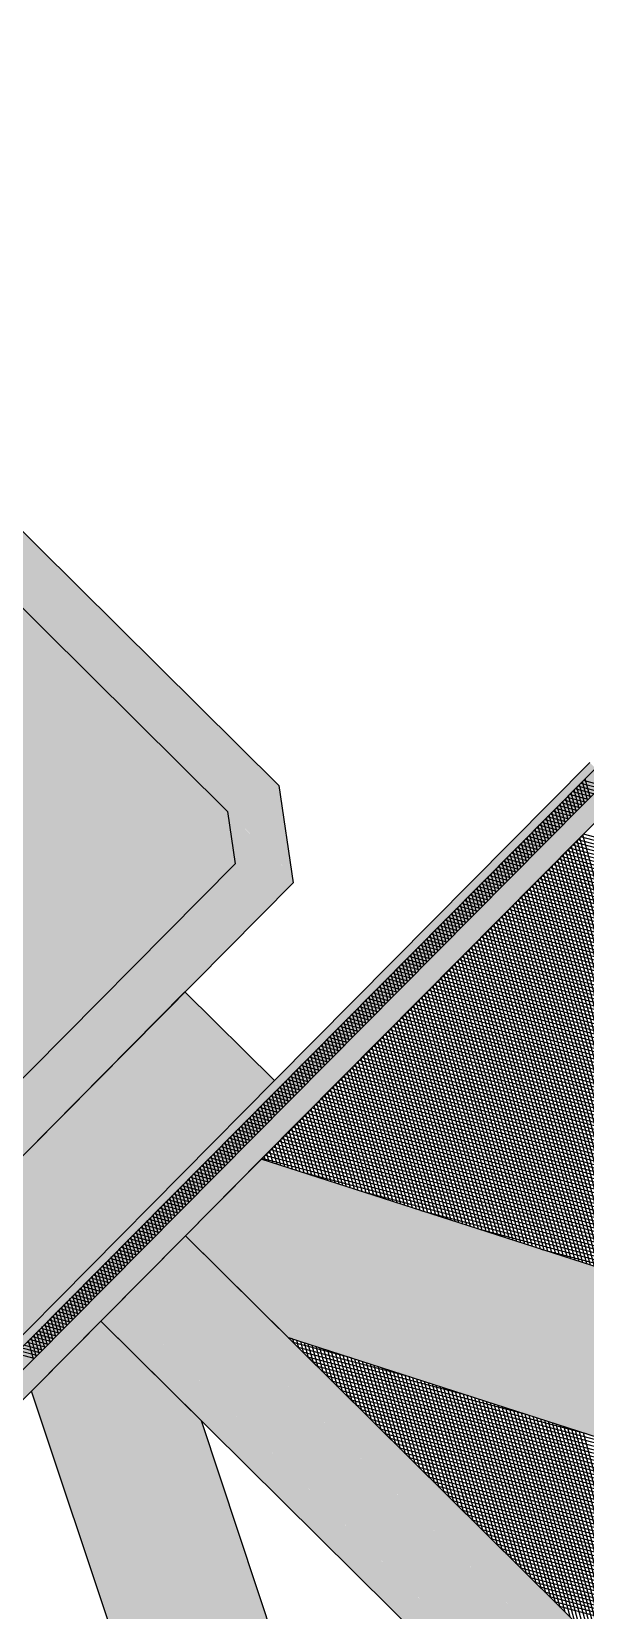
# Model space of a CAD drawing. Header units: metres. Extents: x 588040 to 588395, y 4834075 to 4834430.
# Drawn here: x 588184.973 to 588185.38, y 4834085.689 to 4834086.847 of the extents above; entities that cross this region are included whole.
import ezdxf

# ---------------------------------------------------------------- set-up
doc = ezdxf.new("R2010")
doc.units = ezdxf.units.M
doc.header["$LTSCALE"] = 2
doc.layers.add('A-HATCH', color=8, linetype='Continuous')

# ---------------------------------------------------------------- blocks, each defined once
blk = doc.blocks.new('PasteBlock$16')
at = {"color": 113}
for p, q in [((0.8871, 4.2913), (1.0773, 3.5731)), ((0.8538, 4.2606), (1.0352, 3.5757)), ((1.0352, 3.5757), (1.0207, 3.5397)), ((1.0773, 3.5731), (1.0502, 3.5061)), ((1.0207, 3.5397), (0.5073, 3.4037)), ((1.0502, 3.5061), (0.5038, 3.3614)), ((0.9412, 3.4773), (0.5998, 3.3868)), ((0.9649, 3.3879), (0.9412, 3.4773)), ((0.6234, 3.2975), (0.9649, 3.3879))]:
    blk.add_line(p, q, dxfattribs=at)
for p, q in [((-0.5491, 2.9806), (2.2169, 3.7133)), ((2.22, 3.7016), (-0.546, 2.9689)), ((1.228, 3.4388), (1.2317, 3.4524)), ((1.2308, 3.4395), (1.2345, 3.4531)), ((1.2426, 3.4427), (1.2327, 3.4526)), ((1.2336, 3.4403), (1.2373, 3.4538)), ((1.2454, 3.4434), (1.2355, 3.4534)), ((1.2364, 3.441), (1.2401, 3.4546)), ((1.2482, 3.4441), (1.2383, 3.4541)), ((1.2392, 3.4418), (1.2429, 3.4553)), ((1.251, 3.4449), (1.2411, 3.4548)), ((1.242, 3.4425), (1.2457, 3.4561)), ((1.2538, 3.4456), (1.2439, 3.4556)), ((1.2448, 3.4432), (1.2485, 3.4568)), ((1.2566, 3.4464), (1.2467, 3.4563)), ((1.2476, 3.444), (1.2512, 3.4575)), ((1.2594, 3.4471), (1.2495, 3.4571)), ((1.2504, 3.4447), (1.254, 3.4583)), ((1.2622, 3.4478), (1.2523, 3.4578)), ((1.2532, 3.4455), (1.2568, 3.459)), ((1.265, 3.4486), (1.2551, 3.4585)), ((1.2559, 3.4462), (1.2596, 3.4598)), ((1.2678, 3.4493), (1.2578, 3.4593)), ((1.2587, 3.4469), (1.2624, 3.4605)), ((1.2705, 3.4501), (1.2606, 3.46)), ((1.2615, 3.4477), (1.2652, 3.4612)), ((1.2733, 3.4508), (1.2634, 3.4608)), ((1.2643, 3.4484), (1.268, 3.462)), ((1.2761, 3.4515), (1.2662, 3.4615)), ((1.2671, 3.4491), (1.2708, 3.4627)), ((1.2789, 3.4523), (1.269, 3.4622)), ((1.2699, 3.4499), (1.2736, 3.4634)), ((1.2817, 3.453), (1.2718, 3.463)), ((1.1834, 3.427), (1.1871, 3.4405)), ((1.1862, 3.4277), (1.1899, 3.4413)), ((1.198, 3.4308), (1.1881, 3.4408)), ((1.189, 3.4285), (1.1926, 3.442)), ((1.2008, 3.4316), (1.1909, 3.4415)), ((1.1918, 3.4292), (1.1954, 3.4428)), ((1.2036, 3.4323), (1.1937, 3.4423)), ((1.1946, 3.4299), (1.1982, 3.4435)), ((1.2064, 3.4331), (1.1965, 3.443)), ((1.1973, 3.4307), (1.201, 3.4442)), ((1.2091, 3.4338), (1.1992, 3.4438)), ((1.2001, 3.4314), (1.2038, 3.445)), ((1.2119, 3.4345), (1.202, 3.4445)), ((1.2029, 3.4321), (1.2066, 3.4457)), ((1.2147, 3.4353), (1.2048, 3.4452)), ((1.2057, 3.4329), (1.2094, 3.4464)), ((1.2175, 3.436), (1.2076, 3.446)), ((1.2085, 3.4336), (1.2122, 3.4472)), ((1.2203, 3.4368), (1.2104, 3.4467)), ((1.2113, 3.4344), (1.215, 3.4479)), ((1.2231, 3.4375), (1.2132, 3.4475)), ((1.2141, 3.4351), (1.2178, 3.4487)), ((1.2259, 3.4382), (1.216, 3.4482)), ((1.2169, 3.4358), (1.2206, 3.4494)), ((1.2287, 3.439), (1.2188, 3.4489)), ((1.2197, 3.4366), (1.2233, 3.4501)), ((1.2315, 3.4397), (1.2216, 3.4497)), ((1.2225, 3.4373), (1.2261, 3.4509)), ((1.2343, 3.4404), (1.2244, 3.4504)), ((1.2253, 3.4381), (1.2289, 3.4516)), ((1.2371, 3.4412), (1.2271, 3.4512)), ((1.2398, 3.4419), (1.2299, 3.4519)), ((0.9273, 3.3431), (1.2911, 3.4395)), ((1.1415, 3.4159), (1.1452, 3.4294)), ((1.1533, 3.419), (1.1434, 3.429)), ((1.1443, 3.4166), (1.148, 3.4302)), ((1.1561, 3.4198), (1.1462, 3.4297)), ((1.1471, 3.4174), (1.1508, 3.4309)), ((1.1589, 3.4205), (1.149, 3.4305)), ((1.1499, 3.4181), (1.1536, 3.4317)), ((1.1617, 3.4212), (1.1518, 3.4312)), ((1.1527, 3.4188), (1.1564, 3.4324)), ((1.1645, 3.422), (1.1546, 3.4319)), ((1.1555, 3.4196), (1.1592, 3.4331)), ((1.1673, 3.4227), (1.1574, 3.4327)), ((1.1583, 3.4203), (1.162, 3.4339)), ((1.1701, 3.4234), (1.1602, 3.4334)), ((1.1611, 3.4211), (1.1647, 3.4346)), ((1.1729, 3.4242), (1.163, 3.4342)), ((1.1639, 3.4218), (1.1675, 3.4354)), ((1.1757, 3.4249), (1.1658, 3.4349)), ((1.1666, 3.4225), (1.1703, 3.4361)), ((1.1785, 3.4257), (1.1685, 3.4356)), ((1.1694, 3.4233), (1.1731, 3.4368)), ((1.1812, 3.4264), (1.1713, 3.4364)), ((1.1722, 3.424), (1.1759, 3.4376)), ((1.184, 3.4271), (1.1741, 3.4371)), ((1.175, 3.4248), (1.1787, 3.4383)), ((1.1868, 3.4279), (1.1769, 3.4378)), ((1.1778, 3.4255), (1.1815, 3.4391)), ((1.1896, 3.4286), (1.1797, 3.4386)), ((1.1806, 3.4262), (1.1843, 3.4398)), ((1.1924, 3.4294), (1.1825, 3.4393)), ((1.1952, 3.4301), (1.1853, 3.4401)), ((1.0969, 3.4041), (1.1006, 3.4176)), ((1.0997, 3.4048), (1.1034, 3.4184)), ((1.1115, 3.4079), (1.1016, 3.4179)), ((1.1025, 3.4055), (1.1061, 3.4191)), ((1.1143, 3.4087), (1.1044, 3.4186)), ((1.1053, 3.4063), (1.1089, 3.4198)), ((1.1171, 3.4094), (1.1072, 3.4194)), ((1.108, 3.407), (1.1117, 3.4206)), ((1.1199, 3.4101), (1.1099, 3.4201)), ((1.1108, 3.4078), (1.1145, 3.4213)), ((1.1226, 3.4109), (1.1127, 3.4208)), ((1.1136, 3.4085), (1.1173, 3.4221)), ((1.1254, 3.4116), (1.1155, 3.4216)), ((1.1164, 3.4092), (1.1201, 3.4228)), ((1.1282, 3.4124), (1.1183, 3.4223)), ((1.1192, 3.41), (1.1229, 3.4235)), ((1.131, 3.4131), (1.1211, 3.4231)), ((1.122, 3.4107), (1.1257, 3.4243)), ((1.1338, 3.4138), (1.1239, 3.4238)), ((1.1248, 3.4115), (1.1285, 3.425)), ((1.1366, 3.4146), (1.1267, 3.4245)), ((1.1276, 3.4122), (1.1313, 3.4258)), ((1.1394, 3.4153), (1.1295, 3.4253)), ((1.1304, 3.4129), (1.134, 3.4265)), ((1.1422, 3.4161), (1.1323, 3.426)), ((1.1332, 3.4137), (1.1368, 3.4272)), ((1.145, 3.4168), (1.1351, 3.4268)), ((1.136, 3.4144), (1.1396, 3.428)), ((1.1478, 3.4175), (1.1379, 3.4275)), ((1.1387, 3.4151), (1.1424, 3.4287)), ((1.1505, 3.4183), (1.1406, 3.4282)), ((1.0522, 3.3922), (1.0559, 3.4058)), ((1.055, 3.393), (1.0587, 3.4065)), ((1.0668, 3.3961), (1.0569, 3.4061)), ((1.0578, 3.3937), (1.0615, 3.4073)), ((1.0696, 3.3968), (1.0597, 3.4068)), ((1.0606, 3.3945), (1.0643, 3.408)), ((1.0724, 3.3976), (1.0625, 3.4075)), ((1.0634, 3.3952), (1.0671, 3.4088)), ((1.0752, 3.3983), (1.0653, 3.4083)), ((1.0662, 3.3959), (1.0699, 3.4095)), ((1.078, 3.3991), (1.0681, 3.409)), ((1.069, 3.3967), (1.0727, 3.4102)), ((1.0808, 3.3998), (1.0709, 3.4098)), ((1.0718, 3.3974), (1.0754, 3.411)), ((1.0836, 3.4005), (1.0737, 3.4105)), ((1.0746, 3.3981), (1.0782, 3.4117)), ((1.0864, 3.4013), (1.0765, 3.4112)), ((1.0774, 3.3989), (1.081, 3.4124)), ((1.0892, 3.402), (1.0793, 3.412)), ((1.0801, 3.3996), (1.0838, 3.4132)), ((1.0919, 3.4028), (1.082, 3.4127)), ((1.0829, 3.4004), (1.0866, 3.4139)), ((1.0947, 3.4035), (1.0848, 3.4135)), ((1.0857, 3.4011), (1.0894, 3.4147)), ((1.0975, 3.4042), (1.0876, 3.4142)), ((1.0885, 3.4018), (1.0922, 3.4154)), ((1.1003, 3.405), (1.0904, 3.4149)), ((1.0913, 3.4026), (1.095, 3.4161)), ((1.1031, 3.4057), (1.0932, 3.4157)), ((1.0941, 3.4033), (1.0978, 3.4169)), ((1.1059, 3.4064), (1.096, 3.4164)), ((1.1087, 3.4072), (1.0988, 3.4172)), ((1.0104, 3.3811), (1.0141, 3.3947)), ((1.0222, 3.3843), (1.0123, 3.3942)), ((1.0132, 3.3819), (1.0168, 3.3954)), ((1.025, 3.385), (1.0151, 3.395)), ((1.016, 3.3826), (1.0196, 3.3962)), ((1.0278, 3.3858), (1.0179, 3.3957)), ((1.0188, 3.3834), (1.0224, 3.3969)), ((1.0306, 3.3865), (1.0207, 3.3965)), ((1.0215, 3.3841), (1.0252, 3.3977)), ((1.0333, 3.3872), (1.0234, 3.3972)), ((1.0243, 3.3848), (1.028, 3.3984)), ((1.0361, 3.388), (1.0262, 3.3979)), ((1.0271, 3.3856), (1.0308, 3.3991)), ((1.0389, 3.3887), (1.029, 3.3987)), ((1.0299, 3.3863), (1.0336, 3.3999)), ((1.0417, 3.3894), (1.0318, 3.3994)), ((1.0327, 3.3871), (1.0364, 3.4006)), ((1.0445, 3.3902), (1.0346, 3.4002)), ((1.0355, 3.3878), (1.0392, 3.4014)), ((1.0473, 3.3909), (1.0374, 3.4009)), ((1.0383, 3.3885), (1.042, 3.4021)), ((1.0501, 3.3917), (1.0402, 3.4016)), ((1.0411, 3.3893), (1.0448, 3.4028)), ((1.0529, 3.3924), (1.043, 3.4024)), ((1.0439, 3.39), (1.0475, 3.4036)), ((1.0557, 3.3931), (1.0458, 3.4031)), ((1.0467, 3.3908), (1.0503, 3.4043)), ((1.0585, 3.3939), (1.0486, 3.4038)), ((1.0494, 3.3915), (1.0531, 3.4051)), ((1.0613, 3.3946), (1.0513, 3.4046)), ((1.064, 3.3954), (1.0541, 3.4053)), ((0.9657, 3.3693), (0.9694, 3.3829)), ((0.9685, 3.3701), (0.9722, 3.3836)), ((0.9803, 3.3732), (0.9704, 3.3831)), ((0.9713, 3.3708), (0.975, 3.3844)), ((0.9831, 3.3739), (0.9732, 3.3839)), ((0.9741, 3.3715), (0.9778, 3.3851)), ((0.9859, 3.3747), (0.976, 3.3846)), ((0.9769, 3.3723), (0.9806, 3.3858)), ((0.9887, 3.3754), (0.9788, 3.3854)), ((0.9797, 3.373), (0.9834, 3.3866)), ((0.9915, 3.3761), (0.9816, 3.3861)), ((0.9825, 3.3738), (0.9862, 3.3873)), ((0.9943, 3.3769), (0.9844, 3.3868)), ((0.9853, 3.3745), (0.9889, 3.3881)), ((0.9971, 3.3776), (0.9872, 3.3876)), ((0.9881, 3.3752), (0.9917, 3.3888)), ((0.9999, 3.3784), (0.99, 3.3883)), ((0.9908, 3.376), (0.9945, 3.3895)), ((1.0027, 3.3791), (0.9927, 3.3891)), ((0.9936, 3.3767), (0.9973, 3.3903)), ((1.0054, 3.3798), (0.9955, 3.3898)), ((0.9964, 3.3775), (1.0001, 3.391)), ((1.0082, 3.3806), (0.9983, 3.3905)), ((0.9992, 3.3782), (1.0029, 3.3918)), ((1.011, 3.3813), (1.0011, 3.3913)), ((1.002, 3.3789), (1.0057, 3.3925)), ((1.0138, 3.3821), (1.0039, 3.392)), ((1.0048, 3.3797), (1.0085, 3.3932)), ((1.0166, 3.3828), (1.0067, 3.3928)), ((1.0076, 3.3804), (1.0113, 3.394)), ((1.0194, 3.3835), (1.0095, 3.3935)), ((0.9211, 3.3575), (0.9248, 3.3711)), ((0.9239, 3.3582), (0.9275, 3.3718)), ((0.9357, 3.3614), (0.9258, 3.3713)), ((0.9267, 3.359), (0.9303, 3.3725)), ((0.9385, 3.3621), (0.9286, 3.3721)), ((0.9295, 3.3597), (0.9331, 3.3733)), ((0.9413, 3.3628), (0.9314, 3.3728)), ((0.9322, 3.3605), (0.9359, 3.374)), ((0.9441, 3.3636), (0.9341, 3.3735)), ((0.935, 3.3612), (0.9387, 3.3748)), ((0.9468, 3.3643), (0.9369, 3.3743)), ((0.9378, 3.3619), (0.9415, 3.3755)), ((0.9496, 3.3651), (0.9397, 3.375)), ((0.9406, 3.3627), (0.9443, 3.3762)), ((0.9524, 3.3658), (0.9425, 3.3758)), ((0.9434, 3.3634), (0.9471, 3.377)), ((0.9552, 3.3665), (0.9453, 3.3765)), ((0.9462, 3.3641), (0.9499, 3.3777)), ((0.958, 3.3673), (0.9481, 3.3772)), ((0.949, 3.3649), (0.9527, 3.3784)), ((0.9608, 3.368), (0.9509, 3.378)), ((0.9518, 3.3656), (0.9555, 3.3792)), ((0.9636, 3.3688), (0.9537, 3.3787)), ((0.9546, 3.3664), (0.9582, 3.3799)), ((0.9664, 3.3695), (0.9565, 3.3795)), ((0.9574, 3.3671), (0.961, 3.3807)), ((0.9692, 3.3702), (0.9593, 3.3802)), ((0.9602, 3.3678), (0.9638, 3.3814)), ((0.972, 3.371), (0.9621, 3.3809)), ((0.9629, 3.3686), (0.9666, 3.3821)), ((0.9747, 3.3717), (0.9648, 3.3817)), ((0.9775, 3.3724), (0.9676, 3.3824)), ((0.8792, 3.3464), (0.8829, 3.36)), ((0.891, 3.3495), (0.8811, 3.3595)), ((0.882, 3.3471), (0.8857, 3.3607)), ((0.8938, 3.3503), (0.8839, 3.3602)), ((0.8848, 3.3479), (0.8885, 3.3614)), ((0.8966, 3.351), (0.8867, 3.361)), ((0.8876, 3.3486), (0.8913, 3.3622)), ((0.8994, 3.3518), (0.8895, 3.3617)), ((0.8904, 3.3494), (0.8941, 3.3629)), ((0.9022, 3.3525), (0.8923, 3.3625)), ((0.8932, 3.3501), (0.8969, 3.3637)), ((0.905, 3.3532), (0.8951, 3.3632)), ((0.896, 3.3508), (0.8996, 3.3644)), ((0.9078, 3.354), (0.8979, 3.3639)), ((0.8988, 3.3516), (0.9024, 3.3651)), ((0.9106, 3.3547), (0.9007, 3.3647)), ((0.9016, 3.3523), (0.9052, 3.3659)), ((0.9134, 3.3554), (0.9034, 3.3654)), ((0.9043, 3.3531), (0.908, 3.3666)), ((0.9161, 3.3562), (0.9062, 3.3661)), ((0.9071, 3.3538), (0.9108, 3.3674)), ((0.9189, 3.3569), (0.909, 3.3669)), ((0.9099, 3.3545), (0.9136, 3.3681)), ((0.9217, 3.3577), (0.9118, 3.3676)), ((0.9127, 3.3553), (0.9164, 3.3688)), ((0.9245, 3.3584), (0.9146, 3.3684)), ((0.9155, 3.356), (0.9192, 3.3696)), ((0.9273, 3.3591), (0.9174, 3.3691)), ((0.9183, 3.3568), (0.922, 3.3703)), ((0.9301, 3.3599), (0.9202, 3.3698)), ((0.9329, 3.3606), (0.923, 3.3706)), ((0.8346, 3.3346), (0.8383, 3.3481)), ((0.8374, 3.3353), (0.841, 3.3489)), ((0.8492, 3.3384), (0.8393, 3.3484)), ((0.8402, 3.3361), (0.8438, 3.3496)), ((0.852, 3.3392), (0.8421, 3.3491)), ((0.8429, 3.3368), (0.8466, 3.3504)), ((0.8548, 3.3399), (0.8448, 3.3499)), ((0.8457, 3.3375), (0.8494, 3.3511)), ((0.8575, 3.3407), (0.8476, 3.3506)), ((0.8485, 3.3383), (0.8522, 3.3518)), ((0.8603, 3.3414), (0.8504, 3.3514)), ((0.8513, 3.339), (0.855, 3.3526)), ((0.8631, 3.3421), (0.8532, 3.3521)), ((0.8541, 3.3398), (0.8578, 3.3533)), ((0.8659, 3.3429), (0.856, 3.3528)), ((0.8569, 3.3405), (0.8606, 3.3541)), ((0.8687, 3.3436), (0.8588, 3.3536)), ((0.8597, 3.3412), (0.8634, 3.3548)), ((0.8715, 3.3444), (0.8616, 3.3543)), ((0.8625, 3.342), (0.8662, 3.3555)), ((0.8743, 3.3451), (0.8644, 3.3551)), ((0.8653, 3.3427), (0.8689, 3.3563)), ((0.8771, 3.3458), (0.8672, 3.3558)), ((0.8681, 3.3435), (0.8717, 3.357)), ((0.8799, 3.3466), (0.87, 3.3565)), ((0.8709, 3.3442), (0.8745, 3.3577)), ((0.8827, 3.3473), (0.8728, 3.3573)), ((0.8736, 3.3449), (0.8773, 3.3585)), ((0.8854, 3.3481), (0.8755, 3.358)), ((0.8764, 3.3457), (0.8801, 3.3592)), ((0.8882, 3.3488), (0.8783, 3.3588)), ((0.7899, 3.3228), (0.7936, 3.3363)), ((0.7927, 3.3235), (0.7964, 3.3371)), ((0.8045, 3.3266), (0.7946, 3.3366)), ((0.7955, 3.3242), (0.7992, 3.3378)), ((0.8073, 3.3274), (0.7974, 3.3373)), ((0.7983, 3.325), (0.802, 3.3385)), ((0.8101, 3.3281), (0.8002, 3.3381)), ((0.8011, 3.3257), (0.8048, 3.3393)), ((0.8129, 3.3288), (0.803, 3.3388)), ((0.8039, 3.3265), (0.8076, 3.34)), ((0.8157, 3.3296), (0.8058, 3.3395)), ((0.8067, 3.3272), (0.8103, 3.3407)), ((0.8185, 3.3303), (0.8086, 3.3403)), ((0.8095, 3.3279), (0.8131, 3.3415)), ((0.8213, 3.3311), (0.8114, 3.341)), ((0.8123, 3.3287), (0.8159, 3.3422)), ((0.8241, 3.3318), (0.8142, 3.3418)), ((0.815, 3.3294), (0.8187, 3.343)), ((0.8268, 3.3325), (0.8169, 3.3425)), ((0.8178, 3.3301), (0.8215, 3.3437)), ((0.8296, 3.3333), (0.8197, 3.3432)), ((0.8206, 3.3309), (0.8243, 3.3444)), ((0.8324, 3.334), (0.8225, 3.344)), ((0.8234, 3.3316), (0.8271, 3.3452)), ((0.8352, 3.3348), (0.8253, 3.3447)), ((0.8262, 3.3324), (0.8299, 3.3459)), ((0.838, 3.3355), (0.8281, 3.3455)), ((0.829, 3.3331), (0.8327, 3.3467)), ((0.8408, 3.3362), (0.8309, 3.3462)), ((0.8318, 3.3338), (0.8355, 3.3474)), ((0.8436, 3.337), (0.8337, 3.3469)), ((0.8464, 3.3377), (0.8365, 3.3477)), ((1.6462, 2.5372), (0.9273, 3.3431)), ((0.7481, 3.3117), (0.7517, 3.3252)), ((0.7599, 3.3148), (0.75, 3.3248)), ((0.7509, 3.3124), (0.7545, 3.326)), ((0.7627, 3.3155), (0.7528, 3.3255)), ((0.7537, 3.3131), (0.7573, 3.3267)), ((0.7655, 3.3163), (0.7556, 3.3262)), ((0.7564, 3.3139), (0.7601, 3.3274)), ((0.7682, 3.317), (0.7583, 3.327)), ((0.7592, 3.3146), (0.7629, 3.3282)), ((0.771, 3.3178), (0.7611, 3.3277)), ((0.762, 3.3154), (0.7657, 3.3289)), ((0.7738, 3.3185), (0.7639, 3.3285)), ((0.7648, 3.3161), (0.7685, 3.3297)), ((0.7766, 3.3192), (0.7667, 3.3292)), ((0.7676, 3.3168), (0.7713, 3.3304)), ((0.7794, 3.32), (0.7695, 3.3299)), ((0.7704, 3.3176), (0.7741, 3.3311)), ((0.7822, 3.3207), (0.7723, 3.3307)), ((0.7732, 3.3183), (0.7769, 3.3319)), ((0.785, 3.3214), (0.7751, 3.3314)), ((0.776, 3.3191), (0.7797, 3.3326)), ((0.7878, 3.3222), (0.7779, 3.3321)), ((0.7788, 3.3198), (0.7824, 3.3334)), ((0.7906, 3.3229), (0.7807, 3.3329)), ((0.7816, 3.3205), (0.7852, 3.3341)), ((0.7934, 3.3237), (0.7835, 3.3336)), ((0.7843, 3.3213), (0.788, 3.3348)), ((0.7962, 3.3244), (0.7862, 3.3344)), ((0.7871, 3.322), (0.7908, 3.3356)), ((0.7989, 3.3251), (0.789, 3.3351)), ((0.8017, 3.3259), (0.7918, 3.3358)), ((0.718, 3.3037), (0.7081, 3.3137)), ((0.709, 3.3013), (0.7127, 3.3149)), ((0.7208, 3.3044), (0.7109, 3.3144)), ((0.7118, 3.3021), (0.7155, 3.3156)), ((0.7236, 3.3052), (0.7137, 3.3151)), ((0.7146, 3.3028), (0.7183, 3.3164)), ((0.7264, 3.3059), (0.7165, 3.3159)), ((0.7174, 3.3035), (0.7211, 3.3171)), ((0.7292, 3.3067), (0.7193, 3.3166)), ((0.7202, 3.3043), (0.7238, 3.3178)), ((0.732, 3.3074), (0.7221, 3.3174)), ((0.723, 3.305), (0.7266, 3.3186)), ((0.7348, 3.3081), (0.7249, 3.3181)), ((0.7257, 3.3058), (0.7294, 3.3193)), ((0.7376, 3.3089), (0.7276, 3.3188)), ((0.7285, 3.3065), (0.7322, 3.3201)), ((0.7403, 3.3096), (0.7304, 3.3196)), ((0.7313, 3.3072), (0.735, 3.3208)), ((0.7431, 3.3104), (0.7332, 3.3203)), ((0.7341, 3.308), (0.7378, 3.3215)), ((0.7459, 3.3111), (0.736, 3.3211)), ((0.7369, 3.3087), (0.7406, 3.3223)), ((0.7487, 3.3118), (0.7388, 3.3218)), ((0.7397, 3.3095), (0.7434, 3.323)), ((0.7515, 3.3126), (0.7416, 3.3225)), ((0.7425, 3.3102), (0.7462, 3.3237)), ((0.7543, 3.3133), (0.7444, 3.3233)), ((0.7453, 3.3109), (0.749, 3.3245)), ((0.7571, 3.3141), (0.7472, 3.324)), ((0.7096, 3.3015), (0.6997, 3.3115)), ((0.7124, 3.3022), (0.7025, 3.3122)), ((0.7152, 3.303), (0.7053, 3.3129)), ((1.1368, 2.2433), (0.878, 3.2204)), ((0.878, 3.2204), (1.5574, 2.4572))]:
    blk.add_line(p, q)
at = {"color": 51}
for p, q in [((0.9649, 3.3879), (1.2825, 3.472)), ((1.2911, 3.4395), (0.3133, 3.1805)), ((0.6234, 3.2975), (0.9649, 3.3879))]:
    blk.add_line(p, q, dxfattribs=at)
at = {"color": 31}
for p, q in [((0.9273, 3.3431), (1.2911, 3.4395)), ((1.8521, 2.8255), (1.2519, 3.4291)), ((1.1281, 3.118), (1.2093, 3.4178)), ((1.1301, 3.1158), (1.2121, 3.4185)), ((1.132, 3.1136), (1.2149, 3.4193)), ((1.134, 3.1113), (1.2177, 3.42)), ((1.136, 3.1091), (1.2205, 3.4207)), ((1.138, 3.1069), (1.2233, 3.4215)), ((1.14, 3.1047), (1.2261, 3.4222)), ((1.142, 3.1024), (1.2288, 3.423)), ((1.144, 3.1002), (1.2316, 3.4237)), ((1.1459, 3.098), (1.2344, 3.4244)), ((1.1479, 3.0958), (1.2372, 3.4252)), ((1.1499, 3.0935), (1.24, 3.4259)), ((1.1519, 3.0913), (1.2428, 3.4267)), ((1.1539, 3.0891), (1.2456, 3.4274)), ((1.1559, 3.0868), (1.2484, 3.4281)), ((1.1579, 3.0846), (1.2512, 3.4289)), ((1.8326, 2.7918), (1.2101, 3.418)), ((1.8339, 2.7941), (1.2129, 3.4187)), ((1.8352, 2.7963), (1.2157, 3.4195)), ((1.8365, 2.7986), (1.2184, 3.4202)), ((1.8378, 2.8008), (1.2212, 3.4209)), ((1.8391, 2.803), (1.224, 3.4217)), ((1.8404, 2.8053), (1.2268, 3.4224)), ((1.8417, 2.8075), (1.2296, 3.4232)), ((1.843, 2.8098), (1.2324, 3.4239)), ((1.8443, 2.812), (1.2352, 3.4246)), ((1.8456, 2.8143), (1.238, 3.4254)), ((1.8469, 2.8165), (1.2408, 3.4261)), ((1.8482, 2.8187), (1.2436, 3.4269)), ((1.8495, 2.821), (1.2463, 3.4276)), ((1.8508, 2.8232), (1.2491, 3.4283)), ((1.0963, 3.1537), (1.1647, 3.406)), ((1.0983, 3.1514), (1.1675, 3.4067)), ((1.1003, 3.1492), (1.1702, 3.4074)), ((1.1022, 3.147), (1.173, 3.4082)), ((1.1042, 3.1447), (1.1758, 3.4089)), ((1.1062, 3.1425), (1.1786, 3.4097)), ((1.1082, 3.1403), (1.1814, 3.4104)), ((1.1102, 3.1381), (1.1842, 3.4111)), ((1.1122, 3.1358), (1.187, 3.4119)), ((1.1142, 3.1336), (1.1898, 3.4126)), ((1.1161, 3.1314), (1.1926, 3.4134)), ((1.1181, 3.1292), (1.1954, 3.4141)), ((1.1201, 3.1269), (1.1981, 3.4148)), ((1.1221, 3.1247), (1.2009, 3.4156)), ((1.1241, 3.1225), (1.2037, 3.4163)), ((1.1261, 3.1203), (1.2065, 3.417)), ((1.8119, 2.7559), (1.1654, 3.4062)), ((1.8132, 2.7582), (1.1682, 3.4069)), ((1.8145, 2.7604), (1.171, 3.4076)), ((1.8158, 2.7627), (1.1738, 3.4084)), ((1.8171, 2.7649), (1.1766, 3.4091)), ((1.8184, 2.7672), (1.1794, 3.4099)), ((1.8197, 2.7694), (1.1822, 3.4106)), ((1.821, 2.7716), (1.185, 3.4113)), ((1.8223, 2.7739), (1.1877, 3.4121)), ((1.8236, 2.7761), (1.1905, 3.4128)), ((1.8249, 2.7784), (1.1933, 3.4136)), ((1.8262, 2.7806), (1.1961, 3.4143)), ((1.8275, 2.7829), (1.1989, 3.415)), ((1.8288, 2.7851), (1.2017, 3.4158)), ((1.8301, 2.7873), (1.2045, 3.4165)), ((1.8314, 2.7896), (1.2073, 3.4172)), ((1.0645, 3.1893), (1.12, 3.3941)), ((1.0665, 3.1871), (1.1228, 3.3949)), ((1.0685, 3.1848), (1.1256, 3.3956)), ((1.0705, 3.1826), (1.1284, 3.3964)), ((1.0724, 3.1804), (1.1312, 3.3971)), ((1.0744, 3.1782), (1.134, 3.3978)), ((1.0764, 3.1759), (1.1368, 3.3986)), ((1.0784, 3.1737), (1.1395, 3.3993)), ((1.0804, 3.1715), (1.1423, 3.4)), ((1.0824, 3.1692), (1.1451, 3.4008)), ((1.0844, 3.167), (1.1479, 3.4015)), ((1.0863, 3.1648), (1.1507, 3.4023)), ((1.0883, 3.1626), (1.1535, 3.403)), ((1.0903, 3.1603), (1.1563, 3.4037)), ((1.0923, 3.1581), (1.1591, 3.4045)), ((1.0943, 3.1559), (1.1619, 3.4052)), ((1.7912, 2.7201), (1.1208, 3.3943)), ((1.7925, 2.7223), (1.1236, 3.3951)), ((1.7938, 2.7246), (1.1264, 3.3958)), ((1.7951, 2.7268), (1.1291, 3.3966)), ((1.7964, 2.729), (1.1319, 3.3973)), ((1.7977, 2.7313), (1.1347, 3.398)), ((1.799, 2.7335), (1.1375, 3.3988)), ((1.8003, 2.7358), (1.1403, 3.3995)), ((1.8016, 2.738), (1.1431, 3.4002)), ((1.8028, 2.7403), (1.1459, 3.401)), ((1.8041, 2.7425), (1.1487, 3.4017)), ((1.8054, 2.7447), (1.1515, 3.4025)), ((1.8067, 2.747), (1.1543, 3.4032)), ((1.808, 2.7492), (1.1571, 3.4039)), ((1.8093, 2.7515), (1.1598, 3.4047)), ((1.8106, 2.7537), (1.1626, 3.4054)), ((1.0347, 3.2227), (1.0782, 3.383)), ((1.0367, 3.2205), (1.0809, 3.3838)), ((1.0387, 3.2182), (1.0837, 3.3845)), ((1.0407, 3.216), (1.0865, 3.3853)), ((1.0426, 3.2138), (1.0893, 3.386)), ((1.0446, 3.2116), (1.0921, 3.3867)), ((1.0466, 3.2093), (1.0949, 3.3875)), ((1.0486, 3.2071), (1.0977, 3.3882)), ((1.0506, 3.2049), (1.1005, 3.389)), ((1.0526, 3.2027), (1.1033, 3.3897)), ((1.0546, 3.2004), (1.1061, 3.3904)), ((1.0565, 3.1982), (1.1089, 3.3912)), ((1.0585, 3.196), (1.1116, 3.3919)), ((1.0605, 3.1937), (1.1144, 3.3927)), ((1.0625, 3.1915), (1.1172, 3.3934)), ((1.7715, 2.6866), (1.0789, 3.3832)), ((1.773, 2.6887), (1.0817, 3.384)), ((1.7743, 2.6909), (1.0845, 3.3847)), ((1.7756, 2.6932), (1.0873, 3.3855)), ((1.7769, 2.6954), (1.0901, 3.3862)), ((1.7782, 2.6976), (1.0929, 3.3869)), ((1.7795, 2.6999), (1.0957, 3.3877)), ((1.7808, 2.7021), (1.0985, 3.3884)), ((1.7821, 2.7044), (1.1012, 3.3892)), ((1.7834, 2.7066), (1.104, 3.3899)), ((1.7847, 2.7089), (1.1068, 3.3906)), ((1.786, 2.7111), (1.1096, 3.3914)), ((1.7873, 2.7133), (1.1124, 3.3921)), ((1.7886, 2.7156), (1.1152, 3.3929)), ((1.7899, 2.7178), (1.118, 3.3936)), ((1.0029, 3.2583), (1.0335, 3.3712)), ((1.0049, 3.2561), (1.0363, 3.372)), ((1.0069, 3.2539), (1.0391, 3.3727)), ((1.0089, 3.2517), (1.0419, 3.3734)), ((1.0109, 3.2494), (1.0447, 3.3742)), ((1.0128, 3.2472), (1.0475, 3.3749)), ((1.0148, 3.245), (1.0502, 3.3757)), ((1.0168, 3.2427), (1.053, 3.3764)), ((1.0188, 3.2405), (1.0558, 3.3771)), ((1.0208, 3.2383), (1.0586, 3.3779)), ((1.0228, 3.2361), (1.0614, 3.3786)), ((1.0248, 3.2338), (1.0642, 3.3793)), ((1.0268, 3.2316), (1.067, 3.3801)), ((1.0287, 3.2294), (1.0698, 3.3808)), ((1.0307, 3.2272), (1.0726, 3.3816)), ((1.0327, 3.2249), (1.0754, 3.3823)), ((1.7457, 2.6559), (1.0343, 3.3714)), ((1.7473, 2.6578), (1.0371, 3.3722)), ((1.749, 2.6597), (1.0399, 3.3729)), ((1.7506, 2.6616), (1.0426, 3.3736)), ((1.7522, 2.6636), (1.0454, 3.3744)), ((1.7538, 2.6655), (1.0482, 3.3751)), ((1.7554, 2.6674), (1.051, 3.3759)), ((1.757, 2.6693), (1.0538, 3.3766)), ((1.7586, 2.6713), (1.0566, 3.3773)), ((1.7603, 2.6732), (1.0594, 3.3781)), ((1.7619, 2.6751), (1.0622, 3.3788)), ((1.7635, 2.677), (1.065, 3.3796)), ((1.7651, 2.6789), (1.0678, 3.3803)), ((1.7667, 2.6809), (1.0705, 3.381)), ((1.7683, 2.6828), (1.0733, 3.3818)), ((1.7699, 2.6847), (1.0761, 3.3825)), ((0.9711, 3.294), (0.9889, 3.3594)), ((0.9731, 3.2917), (0.9916, 3.3601)), ((0.9751, 3.2895), (0.9944, 3.3609)), ((0.9771, 3.2873), (0.9972, 3.3616)), ((0.9791, 3.2851), (1, 3.3623)), ((0.9811, 3.2828), (1.0028, 3.3631)), ((0.983, 3.2806), (1.0056, 3.3638)), ((0.985, 3.2784), (1.0084, 3.3646)), ((0.987, 3.2762), (1.0112, 3.3653)), ((0.989, 3.2739), (1.014, 3.366)), ((1.7199, 2.6251), (0.9896, 3.3596)), ((0.991, 3.2717), (1.0168, 3.3668)), ((1.7215, 2.627), (0.9924, 3.3603)), ((0.993, 3.2695), (1.0196, 3.3675)), ((0.995, 3.2672), (1.0223, 3.3683)), ((1.7232, 2.6289), (0.9952, 3.3611)), ((0.997, 3.265), (1.0251, 3.369)), ((1.7248, 2.6309), (0.998, 3.3618)), ((0.9989, 3.2628), (1.0279, 3.3697)), ((1.7264, 2.6328), (1.0008, 3.3626)), ((1.0009, 3.2606), (1.0307, 3.3705)), ((1.728, 2.6347), (1.0036, 3.3633)), ((1.7296, 2.6366), (1.0064, 3.364)), ((1.7312, 2.6386), (1.0092, 3.3648)), ((1.7328, 2.6405), (1.0119, 3.3655)), ((1.7344, 2.6424), (1.0147, 3.3662)), ((1.7361, 2.6443), (1.0175, 3.367)), ((1.7377, 2.6462), (1.0203, 3.3677)), ((1.7393, 2.6482), (1.0231, 3.3685)), ((1.7409, 2.6501), (1.0259, 3.3692)), ((1.7425, 2.652), (1.0287, 3.3699)), ((1.7441, 2.6539), (1.0315, 3.3707)), ((0.9413, 3.3274), (0.947, 3.3483)), ((0.9433, 3.3252), (0.9498, 3.349)), ((0.9453, 3.3229), (0.9526, 3.3498)), ((0.9473, 3.3207), (0.9554, 3.3505)), ((1.6957, 2.5962), (0.9478, 3.3485)), ((0.9493, 3.3185), (0.9582, 3.3513)), ((1.6973, 2.5982), (0.9506, 3.3492)), ((0.9513, 3.3162), (0.961, 3.352)), ((0.9532, 3.314), (0.9637, 3.3527)), ((1.699, 2.6001), (0.9533, 3.35)), ((0.9552, 3.3118), (0.9665, 3.3535)), ((1.7006, 2.602), (0.9561, 3.3507)), ((0.9572, 3.3096), (0.9693, 3.3542)), ((1.7022, 2.6039), (0.9589, 3.3515)), ((0.9592, 3.3073), (0.9721, 3.355)), ((0.9612, 3.3051), (0.9749, 3.3557)), ((1.7038, 2.6059), (0.9617, 3.3522)), ((0.9632, 3.3029), (0.9777, 3.3564)), ((1.7054, 2.6078), (0.9645, 3.3529)), ((0.9652, 3.3007), (0.9805, 3.3572)), ((0.9672, 3.2984), (0.9833, 3.3579)), ((1.707, 2.6097), (0.9673, 3.3537)), ((0.9691, 3.2962), (0.9861, 3.3587)), ((1.7086, 2.6116), (0.9701, 3.3544)), ((1.7102, 2.6136), (0.9729, 3.3552)), ((1.7119, 2.6155), (0.9757, 3.3559)), ((1.7135, 2.6174), (0.9785, 3.3566)), ((1.7151, 2.6193), (0.9812, 3.3574)), ((1.7167, 2.6212), (0.984, 3.3581)), ((1.7183, 2.6232), (0.9868, 3.3589)), ((1.6462, 2.5372), (0.9273, 3.3431)), ((0.9274, 3.343), (0.9275, 3.3431)), ((1.6844, 2.5828), (0.9282, 3.3433)), ((0.9294, 3.3407), (0.9303, 3.3439)), ((1.6861, 2.5847), (0.931, 3.3441)), ((0.9314, 3.3385), (0.933, 3.3446)), ((0.9334, 3.3363), (0.9358, 3.3453)), ((1.6877, 2.5866), (0.9338, 3.3448)), ((0.9354, 3.3341), (0.9386, 3.3461)), ((1.6893, 2.5885), (0.9366, 3.3456)), ((0.9374, 3.3318), (0.9414, 3.3468)), ((0.9393, 3.3296), (0.9442, 3.3476)), ((1.6909, 2.5905), (0.9394, 3.3463)), ((1.6925, 2.5924), (0.9422, 3.347)), ((1.6941, 2.5943), (0.945, 3.3478)), ((1.6828, 2.5809), (0.948, 3.3199)), ((1.6812, 2.5789), (0.9787, 3.2855)), ((1.6796, 2.577), (1.0094, 3.251)), ((1.1368, 2.2433), (0.878, 3.2204)), ((0.878, 3.2204), (1.5574, 2.4572)), ((0.8802, 3.2179), (0.8781, 3.22)), ((0.8783, 3.2192), (0.8785, 3.2198)), ((0.9103, 3.1841), (0.8794, 3.2152)), ((0.8796, 3.2143), (0.8805, 3.2176)), ((0.9405, 3.1502), (0.8807, 3.2103)), ((0.8809, 3.2095), (0.8825, 3.2153)), ((0.8822, 3.2047), (0.8845, 3.2131)), ((0.8834, 3.1998), (0.8864, 3.2109)), ((1.678, 2.5751), (1.0402, 3.2166)), ((0.9706, 3.1163), (0.8819, 3.2055)), ((1.0008, 3.0824), (0.8832, 3.2007)), ((0.8847, 3.195), (0.8884, 3.2087)), ((0.886, 3.1902), (0.8904, 3.2064)), ((0.8873, 3.1853), (0.8924, 3.2042)), ((0.8886, 3.1805), (0.8944, 3.202)), ((0.8898, 3.1757), (0.8964, 3.1997)), ((0.8911, 3.1708), (0.8984, 3.1975)), ((1.031, 3.0485), (0.8845, 3.1958)), ((1.0611, 3.0147), (0.8858, 3.191)), ((1.0913, 2.9808), (0.8871, 3.1862)), ((0.8924, 3.166), (0.9003, 3.1953)), ((0.8937, 3.1612), (0.9023, 3.193)), ((0.895, 3.1563), (0.9043, 3.1908)), ((0.8962, 3.1515), (0.9063, 3.1886)), ((0.8975, 3.1467), (0.9083, 3.1863)), ((1.1214, 2.9469), (0.8883, 3.1813)), ((1.1516, 2.913), (0.8896, 3.1765)), ((0.8988, 3.1418), (0.9103, 3.1841)), ((0.9001, 3.137), (0.9123, 3.1819)), ((0.9014, 3.1322), (0.9142, 3.1797)), ((0.9026, 3.1273), (0.9162, 3.1774)), ((0.9039, 3.1225), (0.9182, 3.1752)), ((1.6764, 2.5732), (1.0709, 3.1821)), ((1.1818, 2.8792), (0.8909, 3.1717)), ((1.2119, 2.8453), (0.8922, 3.1668)), ((0.9052, 3.1177), (0.9202, 3.173)), ((0.9065, 3.1128), (0.9222, 3.1707)), ((0.9078, 3.108), (0.9242, 3.1685)), ((0.9091, 3.1032), (0.9262, 3.1663)), ((0.9103, 3.0983), (0.9281, 3.164)), ((1.2421, 2.8114), (0.8935, 3.162)), ((1.2722, 2.7775), (0.8947, 3.1572)), ((1.3024, 2.7436), (0.896, 3.1523)), ((0.9116, 3.0935), (0.9301, 3.1618)), ((0.9129, 3.0887), (0.9321, 3.1596)), ((0.9142, 3.0838), (0.9341, 3.1573)), ((0.9155, 3.079), (0.9361, 3.1551)), ((0.9167, 3.0742), (0.9381, 3.1529)), ((1.3325, 2.7098), (0.8973, 3.1475)), ((1.3627, 2.6759), (0.8986, 3.1427)), ((0.918, 3.0693), (0.9401, 3.1507)), ((0.9193, 3.0645), (0.942, 3.1484)), ((0.9206, 3.0597), (0.944, 3.1462)), ((0.9219, 3.0548), (0.946, 3.144)), ((0.9231, 3.05), (0.948, 3.1417)), ((0.9244, 3.0452), (0.95, 3.1395)), ((1.3929, 2.642), (0.8999, 3.1378)), ((1.423, 2.6081), (0.9011, 3.133)), ((1.4532, 2.5743), (0.9024, 3.1282)), ((0.9257, 3.0403), (0.952, 3.1373)), ((0.927, 3.0355), (0.954, 3.135)), ((0.9283, 3.0307), (0.9559, 3.1328)), ((0.9295, 3.0258), (0.9579, 3.1306)), ((0.9308, 3.021), (0.9599, 3.1284)), ((1.4833, 2.5404), (0.9037, 3.1233)), ((1.5135, 2.5065), (0.905, 3.1185)), ((0.9321, 3.0162), (0.9619, 3.1261)), ((0.9334, 3.0113), (0.9639, 3.1239)), ((0.9347, 3.0065), (0.9659, 3.1217)), ((0.9359, 3.0017), (0.9679, 3.1194)), ((0.9372, 2.9968), (0.9698, 3.1172)), ((1.5437, 2.4726), (0.9063, 3.1137)), ((1.5563, 2.4564), (0.9075, 3.1088)), ((0.9385, 2.992), (0.9718, 3.115)), ((0.9398, 2.9872), (0.9738, 3.1127)), ((0.9411, 2.9823), (0.9758, 3.1105)), ((0.9423, 2.9775), (0.9778, 3.1083)), ((0.9436, 2.9727), (0.9798, 3.106)), ((1.5542, 2.4549), (0.9088, 3.104)), ((1.5521, 2.4535), (0.9101, 3.0992)), ((1.55, 2.452), (0.9114, 3.0943)), ((0.9449, 2.9678), (0.9818, 3.1038)), ((0.9462, 2.963), (0.9837, 3.1016)), ((0.9475, 2.9582), (0.9857, 3.0994)), ((0.9487, 2.9533), (0.9877, 3.0971)), ((0.95, 2.9485), (0.9897, 3.0949)), ((1.5479, 2.4506), (0.9127, 3.0895)), ((1.5459, 2.4491), (0.9139, 3.0847)), ((0.9513, 2.9437), (0.9917, 3.0927)), ((0.9526, 2.9388), (0.9937, 3.0904)), ((0.9539, 2.934), (0.9957, 3.0882)), ((0.9551, 2.9292), (0.9976, 3.086)), ((0.9564, 2.9243), (0.9996, 3.0837)), ((0.9577, 2.9195), (1.0016, 3.0815)), ((1.5438, 2.4477), (0.9152, 3.0798)), ((1.5417, 2.4462), (0.9165, 3.075)), ((1.5396, 2.4448), (0.9178, 3.0702)), ((0.959, 2.9147), (1.0036, 3.0793)), ((0.9603, 2.9098), (1.0056, 3.077)), ((0.9615, 2.905), (1.0076, 3.0748)), ((0.9628, 2.9002), (1.0096, 3.0726)), ((0.9641, 2.8953), (1.0115, 3.0704)), ((1.5375, 2.4433), (0.9191, 3.0653)), ((1.5355, 2.4419), (0.9203, 3.0605)), ((0.9654, 2.8905), (1.0135, 3.0681)), ((0.9667, 2.8857), (1.0155, 3.0659)), ((0.9679, 2.8808), (1.0175, 3.0637)), ((0.9692, 2.876), (1.0195, 3.0614)), ((0.9705, 2.8712), (1.0215, 3.0592)), ((1.5334, 2.4404), (0.9216, 3.0557)), ((1.5313, 2.4389), (0.9229, 3.0508)), ((0.9718, 2.8663), (1.0235, 3.057)), ((0.9731, 2.8615), (1.0254, 3.0547)), ((0.9743, 2.8567), (1.0274, 3.0525)), ((0.9756, 2.8518), (1.0294, 3.0503)), ((1.5292, 2.4375), (0.9242, 3.046)), ((1.5271, 2.436), (0.9255, 3.0412)), ((1.5251, 2.4346), (0.9267, 3.0363)), ((1.523, 2.4331), (0.928, 3.0315)), ((1.5209, 2.4317), (0.9293, 3.0267)), ((1.5188, 2.4302), (0.9306, 3.0218)), ((1.5168, 2.4288), (0.9319, 3.017)), ((1.5147, 2.4273), (0.9331, 3.0122)), ((1.5126, 2.4259), (0.9344, 3.0073)), ((1.5105, 2.4244), (0.9357, 3.0025)), ((1.5084, 2.423), (0.937, 2.9977)), ((1.5064, 2.4215), (0.9383, 2.9928)), ((1.5043, 2.42), (0.9395, 2.988)), ((1.5022, 2.4186), (0.9408, 2.9832)), ((1.5001, 2.4171), (0.9421, 2.9783)), ((1.498, 2.4157), (0.9434, 2.9735)), ((1.496, 2.4142), (0.9447, 2.9687)), ((1.4939, 2.4128), (0.9459, 2.9638)), ((1.4918, 2.4113), (0.9472, 2.959)), ((1.4897, 2.4099), (0.9485, 2.9542)), ((1.4876, 2.4084), (0.9498, 2.9493))]:
    blk.add_line(p, q, dxfattribs=at)
at = {"color": 40}
for p, q in [((0.9273, 3.3431), (0.8509, 3.3228)), ((2.5164, 1.5615), (0.9273, 3.3431)), ((0.8509, 3.3228), (0.7657, 3.3003)), ((1.4672, 0.9961), (0.8509, 3.3228)), ((0.8509, 3.3228), (0.878, 3.2204)), ((0.6958, 3.2818), (0.7657, 3.3003)), ((0.7657, 3.3003), (0.7922, 3.2002)), ((0.7657, 3.3003), (1.3835, 0.968)), ((0.2007, 0.949), (0.6958, 3.2818)), ((0.878, 3.2204), (2.4147, 1.4942)), ((0.7922, 3.2002), (0.3054, 0.918))]:
    blk.add_line(p, q, dxfattribs=at)
for radius in [1.1444, 1.1323]:
    blk.add_circle((0.8451, 3.3374), radius)
at = {"color": 113}
for points in [[(1.0523, 3.5113), (0.8414, 4.3074), (1.0773, 3.5731)], [(1.0773, 3.5731), (0.8414, 4.3074), (0.8871, 4.2913)], [(1.0502, 3.5061), (1.0207, 3.5397), (1.0332, 3.5706)], [(1.0523, 3.5113), (1.0332, 3.5706), (1.0352, 3.5757)], [(1.0502, 3.5061), (1.0332, 3.5706), (1.0523, 3.5113)], [(1.0189, 3.4978), (0.5073, 3.4037), (1.0087, 3.5365)], [(1.0309, 3.501), (1.0087, 3.5365), (1.0206, 3.5397)], [(1.0189, 3.4978), (1.0087, 3.5365), (1.0309, 3.501)], [(1.0309, 3.501), (1.0206, 3.5397), (1.0309, 3.501)], [(1.0309, 3.501), (1.0206, 3.5397), (1.0207, 3.5397)], [(1.0309, 3.501), (1.0207, 3.5397), (1.0502, 3.5061)], [(0.5175, 3.365), (0.5073, 3.4037), (1.0189, 3.4978)]]:
    blk.add_solid(points, dxfattribs=at)
at = {"color": 254}
for points in [[(1.0087, 3.5365), (0.7206, 4.2505), (0.8131, 4.275)], [(1.0087, 3.5365), (0.8131, 4.275), (1.0207, 3.5397)], [(1.0207, 3.5397), (0.8131, 4.275), (0.8272, 4.27)], [(1.0207, 3.5397), (0.8272, 4.27), (1.0352, 3.5757)], [(1.0352, 3.5757), (0.8272, 4.27), (0.8538, 4.2606)], [(0.9162, 3.512), (0.7206, 4.2505), (1.0087, 3.5365)], [(0.9162, 3.512), (0.7912, 3.9015), (0.7915, 3.9831)], [(0.8958, 3.5066), (0.7502, 3.831), (0.7912, 3.9015)], [(0.8958, 3.5066), (0.7912, 3.9015), (0.9162, 3.512)], [(0.8401, 3.4918), (0.6794, 3.7904), (0.7502, 3.831)], [(0.8401, 3.4918), (0.7502, 3.831), (0.8958, 3.5066)], [(0.7639, 3.4717), (0.6794, 3.7904), (0.8401, 3.4918)], [(0.9649, 3.3879), (0.5998, 3.3868), (0.9412, 3.4773)], [(0.6234, 3.2975), (0.5998, 3.3868), (0.9649, 3.3879)]]:
    blk.add_solid(points, dxfattribs=at)
at = {"color": 51}
for points in [[(1.2911, 3.4395), (0.9649, 3.3879), (1.2825, 3.472)], [(0.9735, 3.3553), (0.9649, 3.3879), (1.2911, 3.4395)], [(0.9735, 3.3553), (0.6234, 3.2975), (0.9649, 3.3879)], [(0.6321, 3.2649), (0.6234, 3.2975), (0.9735, 3.3553)]]:
    blk.add_solid(points, dxfattribs=at)
at = {"color": 40}
for points in [[(0.9945, 3.0895), (0.8509, 3.3228), (0.9273, 3.3431)], [(0.9945, 3.0895), (0.9273, 3.3431), (2.4147, 1.4942)], [(2.4147, 1.4942), (0.9273, 3.3431), (2.3464, 1.7521)], [(1.4966, 0.7862), (0.8122, 3.3126), (0.8264, 3.3164)], [(1.4672, 0.9961), (0.8264, 3.3164), (0.8509, 3.3228)], [(1.4501, 0.9619), (0.8264, 3.3164), (1.4672, 0.9961)], [(0.878, 3.2204), (0.8509, 3.3228), (0.9945, 3.0895)], [(1.4079, 0.9537), (0.7657, 3.3003), (0.785, 3.3054)], [(1.4758, 0.7392), (0.785, 3.3054), (0.7954, 3.3081)], [(1.4559, 0.7727), (0.785, 3.3054), (1.4758, 0.7392)], [(1.4926, 0.7437), (0.7954, 3.3081), (0.8122, 3.3126)], [(1.4758, 0.7392), (0.7954, 3.3081), (1.4926, 0.7437)], [(1.4926, 0.7437), (0.8122, 3.3126), (1.4966, 0.7862)], [(0.7922, 3.2002), (0.6958, 3.2818), (0.7657, 3.3003)], [(1.3835, 0.968), (0.7657, 3.3003), (1.4079, 0.9537)], [(0.7589, 3.0438), (0.2437, 1.1512), (0.6958, 3.2818)], [(0.7589, 3.0438), (0.6958, 3.2818), (0.7922, 3.2002)]]:
    blk.add_solid(points, dxfattribs=at)

msp = doc.modelspace()

# ---------------------------------------------------------------- block references
at = {"layer": 'A-HATCH', "rotation": 30.42789333090288}
msp.add_blockref('PasteBlock$16', (588186.0354, 4834082.6676, -102.3561), dxfattribs=at)

doc.saveas('drawing.dxf')
